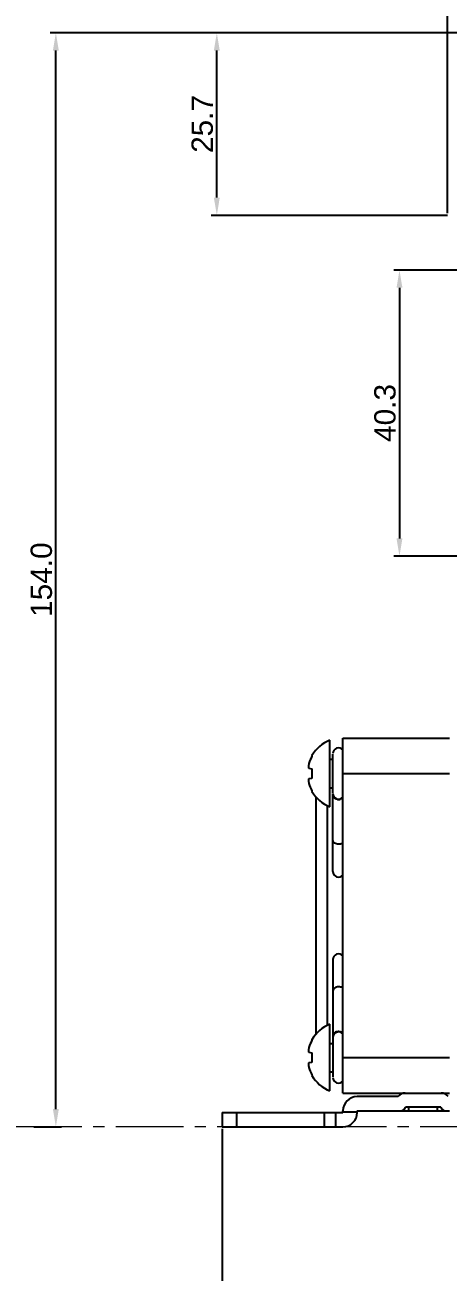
# Model space of a CAD drawing. Header units: millimetres. Extents: x 509 to 2357, y -197 to 647.
# Drawn here: x 1918.7 to 1978.3, y -107 to 68.7 of the extents above; entities that cross this region are included whole.
import ezdxf

# ---------------------------------------------------------------- set-up
doc = ezdxf.new("R2010")
doc.units = ezdxf.units.MM
doc.header["$PDMODE"] = 3
doc.header["$PDSIZE"] = 0.7
doc.linetypes.add('CENTER', pattern=[17.8, 10.75, -2.35, 2.35, -2.35])
doc.linetypes.add('CENTER2', pattern=[28.575, 19.05, -3.175, 3.175, -3.175])
doc.layers.get('Defpoints').update_dxf_attribs({"linetype": 'CONTINUOUS'})
doc.layers.add('3', color=112, linetype='CENTER', lineweight=15)
for name, color, linetype in [('BRKT_HEATSINDXF_CONTINUOUS_LINE', 7, 'CONTINUOUS'), ('Dim', 1, 'CONTINUOUS'), ('FAN50X50X10_DXF_CONTINUOUS_LINE', 7, 'CONTINUOUS'), ('FAN_GRILL50_DXF_CONTINUOUS_LINE', 7, 'CONTINUOUS'), ('TH_T4X20-CUTDXF_CONTINUOUS_LINE', 7, 'CONTINUOUS')]:
    doc.layers.add(name, color=color, linetype=linetype)
doc.styles.add('OMI-1', font='arial.ttf', dxfattribs={"oblique": 1, "height": 3})
doc.dimstyles.new('1', dxfattribs={"dimtxt": 5, "dimasz": 2.5, "dimexe": 0.8, "dimexo": 0.3, "dimgap": 0.5, "dimtad": 1, "dimtoh": 1, "dimdec": 1, "dimzin": 0, "dimdsep": 46, "dimtxsty": 'OMI-1', "dimcen": 0, "dimclrd": 256, "dimclre": 256, "dimclrt": 256, "dimadec": 0, "dimazin": 0, "dimtfac": 0.8, "dimtdec": 1, "dimtix": 1, "dimtmove": 0, "dimatfit": 3, "dimfxl": 1, "dimtolj": 1, "dimtzin": 0, "dimarcsym": 0})

# ---------------------------------------------------------------- blocks, each defined once
blk = doc.blocks.new('*D4105')
at = {"layer": 'Defpoints', "color": 0}
for p in [(1946.47, -86.5), (2171.47, -86.5), (2171.47, -113.33)]:
    blk.add_point(p, dxfattribs=at)
at = {"layer": 'Dim', "lineweight": -2}
for p, q in [((1946.47, -86.8), (1946.47, -114.13)), ((2171.47, -86.8), (2171.47, -114.13)), ((1948.97, -113.33), (2168.97, -113.33))]:
    blk.add_line(p, q, dxfattribs=at)
at = {"layer": 'Dim'}
for points in [[(1948.97, -112.91), (1948.97, -113.74), (1946.47, -113.33)], [(2168.97, -113.74), (2168.97, -112.91), (2171.47, -113.33)]]:
    blk.add_solid(points, dxfattribs=at)
at = {"layer": 'Dim', "insert": (2058.97, -111.3), "char_height": 3, "attachment_point": 5, "style": 'OMI-1'}
blk.add_mtext('\\A1;225.0', dxfattribs=at)
blk = doc.blocks.new('*D4106')
at = {"layer": 'Defpoints', "color": 0}
for p in [(1923.06, 67.55), (1980.77, 67.55), (1919.66, -86.5)]:
    blk.add_point(p, dxfattribs=at)
at = {"layer": 'Dim', "lineweight": -2}
for p, q in [((1980.47, 67.55), (1922.26, 67.55)), ((1923.06, -84), (1923.06, 65.05)), ((1919.96, -86.5), (1923.86, -86.5))]:
    blk.add_line(p, q, dxfattribs=at)
at = {"layer": 'Dim'}
for points in [[(1923.48, 65.05), (1922.64, 65.05), (1923.06, 67.55)], [(1922.64, -84), (1923.48, -84), (1923.06, -86.5)]]:
    blk.add_solid(points, dxfattribs=at)
at = {"layer": 'Dim', "insert": (1921.03, -9.47), "char_height": 3, "attachment_point": 5, "rotation": 90, "style": 'OMI-1'}
blk.add_mtext('\\A1;154.0', dxfattribs=at)
blk = doc.blocks.new('*D4108')
at = {"layer": 'Defpoints', "color": 0}
for p in [(1945.72, 67.55), (1958.88, 67.55), (1978.47, 41.85)]:
    blk.add_point(p, dxfattribs=at)
at = {"layer": 'Dim', "lineweight": -2}
for p, q in [((1958.58, 67.55), (1944.92, 67.55)), ((1945.72, 44.35), (1945.72, 65.05)), ((1978.17, 41.85), (1944.92, 41.85))]:
    blk.add_line(p, q, dxfattribs=at)
at = {"layer": 'Dim'}
for points in [[(1946.13, 65.05), (1945.3, 65.05), (1945.72, 67.55)], [(1945.3, 44.35), (1946.13, 44.35), (1945.72, 41.85)]]:
    blk.add_solid(points, dxfattribs=at)
at = {"layer": 'Dim', "insert": (1943.68, 54.7), "char_height": 3, "attachment_point": 5, "rotation": 90, "style": 'OMI-1'}
blk.add_mtext('\\A1;25.7', dxfattribs=at)
blk = doc.blocks.new('*D4126')
at = {"layer": 'Defpoints', "color": 0}
for p in [(2169.71, 89.72), (1978.17, 41.85), (2169.71, 3.75)]:
    blk.add_point(p, dxfattribs=at)
at = {"layer": 'Dim', "lineweight": -2}
for p, q in [((1978.17, 42.15), (1978.17, 90.52)), ((1980.67, 89.72), (2167.21, 89.72)), ((2169.71, 4.05), (2169.71, 90.52))]:
    blk.add_line(p, q, dxfattribs=at)
at = {"layer": 'Dim'}
for points in [[(1980.67, 90.14), (1980.67, 89.3), (1978.17, 89.72)], [(2167.21, 89.3), (2167.21, 90.14), (2169.71, 89.72)]]:
    blk.add_solid(points, dxfattribs=at)
at = {"layer": 'Dim', "insert": (2073.94, 91.75), "char_height": 3, "attachment_point": 5, "style": 'OMI-1'}
blk.add_mtext('\\A1;191.5', dxfattribs=at)
blk = doc.blocks.new('*D4136')
at = {"layer": 'Defpoints', "color": 0}
for p in [(1985.5, 34.15), (1971.43, -6.15), (1985.47, -6.15)]:
    blk.add_point(p, dxfattribs=at)
at = {"layer": 'Dim', "lineweight": -2}
for p, q in [((1985.2, 34.15), (1970.63, 34.15)), ((1971.43, 31.65), (1971.43, -3.65)), ((1985.17, -6.15), (1970.63, -6.15))]:
    blk.add_line(p, q, dxfattribs=at)
at = {"layer": 'Dim'}
for points in [[(1971.85, 31.65), (1971.02, 31.65), (1971.43, 34.15)], [(1971.02, -3.65), (1971.85, -3.65), (1971.43, -6.15)]]:
    blk.add_solid(points, dxfattribs=at)
at = {"layer": 'Dim', "insert": (1969.4, 14), "char_height": 3, "attachment_point": 5, "rotation": 90, "style": 'OMI-1'}
blk.add_mtext('\\A1;40.3', dxfattribs=at)

msp = doc.modelspace()

# ---------------------------------------------------------------- linework, layer by layer
at = {"layer": '3', "linetype": 'CENTER2', "ltscale": 0.5}
msp.add_line((2355.35, -86.5), (1853.4, -86.5), dxfattribs=at)
at = {"layer": 'BRKT_HEATSINDXF_CONTINUOUS_LINE', "color": 7, "linetype": 'Continuous'}
for p, q in [((1971.27, -82.25), (1965.47, -82.25)), ((1972.24, -81.75), (1977.3, -81.75)), ((1963.47, -84.5), (1963.47, -84.25)), ((1965.47, -84.5), (1965.47, -84.25)), ((1965.47, -84.25), (1978.47, -84.25)), ((1977.27, -83.75), (1972.27, -83.75)), ((1972.77, -84.25), (1972.77, -83.75)), ((1976.77, -84.25), (1976.77, -83.75)), ((1946.47, -84.5), (1946.47, -86.5)), ((1946.47, -84.5), (1963.47, -84.5)), ((1948.47, -84.5), (1948.47, -86.5)), ((1960.87, -86.5), (1960.87, -84.5)), ((1962.47, -86.5), (1962.47, -84.5)), ((1965.47, -84.45), (1963.47, -84.45)), ((1946.47, -86.5), (1963.47, -86.5))]:
    msp.add_line(p, q, dxfattribs=at)
for centre, radius, start, end in [((1965.47, -84.25), 2, 90, 180), ((1972.24, -82.95), 1.2, 90, 144.3147), ((1977.3, -82.95), 1.2, 35.6853, 90), ((1971.6, -83.55), 0.7, 270, 343.3985), ((1977.94, -83.55), 0.7, 196.6015, 270), ((1963.47, -84.5), 2, 270, 0)]:
    msp.add_arc(centre, radius, start, end, dxfattribs=at)
at = {"layer": 'FAN50X50X10_DXF_CONTINUOUS_LINE', "color": 7, "linetype": 'Continuous'}
for p, q in [((1963.47, -81.75), (1963.47, -31.75)), ((1963.47, -31.75), (1978.47, -31.75)), ((1963.47, -36.75), (1978.47, -36.75)), ((1963.47, -76.75), (1978.47, -76.75)), ((1963.47, -81.75), (1972.24, -81.75)), ((1977.3, -81.75), (1978.47, -81.75))]:
    msp.add_line(p, q, dxfattribs=at)
at = {"layer": 'FAN_GRILL50_DXF_CONTINUOUS_LINE', "color": 7, "linetype": 'Continuous'}
for p, q in [((1962.07, -39.53), (1962.07, -34.03)), ((1959.67, -40.06), (1959.67, -73.44)), ((1962.07, -50.54), (1962.07, -39.59)), ((1961.27, -41.29), (1961.27, -72.21)), ((1962.07, -62.96), (1962.07, -73.91)), ((1962.07, -73.96), (1962.07, -79.47))]:
    msp.add_line(p, q, dxfattribs=at)
for centre, radius, start, end in [((1962.87, -33.95), 0.8, 41.3154, 180), ((1962.87, -39.55), 0.8, 180, 318.6846), ((1962.87, -39.29), 1.11, 259.3161, 264.66), ((1962.87, -39.28), 1.12, 269.9988, 280.6764), ((1962.87, -39.28), 1.12, 264.6383, 269.9895), ((1962.87, -50.54), 0.8, 180, 318.6846), ((1962.87, -62.96), 0.8, 41.3154, 180), ((1962.87, -73.95), 0.8, 41.3154, 180), ((1962.87, -74.21), 1.11, 95.34, 100.6839), ((1962.87, -74.22), 1.12, 90.0105, 95.3617), ((1962.87, -74.22), 1.12, 79.3236, 90.0012), ((1962.87, -79.55), 0.8, 180, 318.6846)]:
    msp.add_arc(centre, radius, start, end, dxfattribs=at)
for points, knots in [([(1962.66, -40.38), (1962.58, -40.37), (1962.43, -40.32), (1962.23, -40.19), (1962.1, -40.03), (1962.07, -39.9), (1962.07, -39.84)], [0, 0, 0, 0, 0.287472, 0.550175, 0.784896, 1, 1, 1, 1]), ([(1963.47, -40.21), (1963.45, -40.23), (1963.33, -40.31), (1963.19, -40.36), (1963.08, -40.38)], [0, 0, 0, 0, 0.235652, 1, 1, 1, 1]), ([(1962.87, -46.71), (1962.77, -46.71), (1962.57, -46.68), (1962.31, -46.56), (1962.12, -46.38), (1962.07, -46.22), (1962.07, -46.14)], [0, 0, 0, 0, 0.28797, 0.555344, 0.790533, 1, 1, 1, 1]), ([(1963.47, -46.52), (1963.43, -46.55), (1963.25, -46.66), (1963.03, -46.71), (1962.87, -46.71)], [0, 0, 0, 0, 0.233402, 1, 1, 1, 1]), ([(1962.87, -66.79), (1962.77, -66.79), (1962.57, -66.82), (1962.31, -66.94), (1962.12, -67.12), (1962.07, -67.28), (1962.07, -67.36)], [0, 0, 0, 0, 0.28797, 0.555344, 0.790533, 1, 1, 1, 1]), ([(1963.47, -66.98), (1963.43, -66.95), (1963.25, -66.84), (1963.03, -66.79), (1962.87, -66.79)], [0, 0, 0, 0, 0.233402, 1, 1, 1, 1]), ([(1962.66, -73.12), (1962.58, -73.13), (1962.43, -73.18), (1962.23, -73.31), (1962.1, -73.47), (1962.07, -73.6), (1962.07, -73.66)], [0, 0, 0, 0, 0.287472, 0.550175, 0.784896, 1, 1, 1, 1]), ([(1963.47, -73.29), (1963.45, -73.27), (1963.33, -73.19), (1963.19, -73.14), (1963.08, -73.12)], [0, 0, 0, 0, 0.235652, 1, 1, 1, 1])]:
    msp.add_open_spline(points, degree=3, knots=knots, dxfattribs=at)
at = {"layer": 'TH_T4X20-CUTDXF_CONTINUOUS_LINE', "color": 7, "linetype": 'Continuous'}
for p, q in [((1961.63, -41.45), (1961.63, -32.05)), ((1959.1, -34.23), (1959.1, -34.32)), ((1961.63, -34.75), (1962.07, -34.75)), ((1958.69, -35.99), (1959.1, -36.07)), ((1959.1, -36.07), (1959.1, -37.43)), ((1959.1, -37.43), (1958.69, -37.51)), ((1959.1, -39.17), (1959.1, -39.27)), ((1961.63, -38.75), (1962.07, -38.75)), ((1961.63, -81.45), (1961.63, -72.05)), ((1959.1, -74.23), (1959.1, -74.32)), ((1961.63, -74.75), (1962.07, -74.75)), ((1958.69, -75.99), (1959.1, -76.07)), ((1959.1, -76.07), (1959.1, -77.43)), ((1959.1, -77.43), (1958.69, -77.51)), ((1961.63, -78.75), (1962.07, -78.75)), ((1959.1, -79.17), (1959.1, -79.27))]:
    msp.add_line(p, q, dxfattribs=at)
for centre, radius, start, end in [((1963.48, -36.75), 5.05, 111.5019, 150.0855), ((1963.59, -36.74), 5.1, 151.6885, 163.9775), ((1963.59, -36.76), 5.1, 196.0225, 208.3115), ((1963.48, -36.75), 5.05, 209.9145, 248.4981), ((1963.48, -76.75), 5.05, 111.5019, 150.0855), ((1963.59, -76.74), 5.1, 151.6885, 163.9775), ((1963.59, -76.76), 5.1, 196.0225, 208.3115), ((1963.48, -76.75), 5.05, 209.9145, 248.4981)]:
    msp.add_arc(centre, radius, start, end, dxfattribs=at)
for points, knots in [([(1958.69, -35.34), (1958.68, -35.38), (1958.66, -35.46), (1958.63, -35.58), (1958.62, -35.69), (1958.61, -35.79), (1958.62, -35.87), (1958.63, -35.93), (1958.65, -35.98), (1958.68, -35.99), (1958.69, -35.99)], [0, 0, 0, 0, 0.184628, 0.361722, 0.525003, 0.668501, 0.78751, 0.879764, 0.947278, 1, 1, 1, 1]), ([(1958.69, -37.51), (1958.68, -37.51), (1958.66, -37.52), (1958.65, -37.54), (1958.63, -37.57), (1958.62, -37.63), (1958.61, -37.71), (1958.62, -37.81), (1958.63, -37.92), (1958.66, -38.04), (1958.68, -38.12), (1958.69, -38.16)], [0, 0, 0, 0, 0.052704, 0.08395, 0.120551, 0.212795, 0.331789, 0.475256, 0.638474, 0.815476, 1, 1, 1, 1]), ([(1958.69, -75.34), (1958.68, -75.38), (1958.66, -75.46), (1958.63, -75.58), (1958.62, -75.69), (1958.61, -75.79), (1958.62, -75.87), (1958.63, -75.93), (1958.65, -75.98), (1958.68, -75.99), (1958.69, -75.99)], [0, 0, 0, 0, 0.184628, 0.361722, 0.525003, 0.668501, 0.78751, 0.879764, 0.947278, 1, 1, 1, 1]), ([(1958.69, -77.51), (1958.68, -77.51), (1958.66, -77.52), (1958.65, -77.54), (1958.63, -77.57), (1958.62, -77.63), (1958.61, -77.71), (1958.62, -77.81), (1958.63, -77.92), (1958.66, -78.04), (1958.68, -78.12), (1958.69, -78.16)], [0, 0, 0, 0, 0.052704, 0.08395, 0.120551, 0.212795, 0.331789, 0.475256, 0.638474, 0.815476, 1, 1, 1, 1])]:
    msp.add_open_spline(points, degree=3, knots=knots, dxfattribs=at)

# ---------------------------------------------------------------- dimensions: what is measured, and where the dimension line sits
at = {"layer": 'Dim'}
for base, p1, p2, picture, middle in [((2169.71, 89.72), (1978.17, 41.85), (2169.71, 3.75), '*D4126', (2073.94, 91.75)), ((2171.47, -113.33), (1946.47, -86.5), (2171.47, -86.5), '*D4105', (2058.97, -111.3))]:
    dim = msp.add_linear_dim(base=base, p1=p1, p2=p2, dimstyle='1', dxfattribs=at)
    dim.commit()
    dim.dimension.update_dxf_attribs({"geometry": picture, "text_midpoint": middle})
for base, p1, p2, picture, middle in [((1923.0602, 67.5503), (1919.6576, -86.4996), (1980.7663, 67.5503), '*D4106', (1921.0285, -9.4747)), ((1945.72, 67.55), (1978.47, 41.85), (1958.88, 67.55), '*D4108', (1943.68, 54.7)), ((1971.43, -6.15), (1985.5, 34.15), (1985.47, -6.15), '*D4136', (1969.4, 14))]:
    dim = msp.add_linear_dim(base=base, p1=p1, p2=p2, angle=90, dimstyle='1', dxfattribs=at)
    dim.commit()
    dim.dimension.update_dxf_attribs({"geometry": picture, "text_midpoint": middle})

doc.saveas('drawing.dxf')
